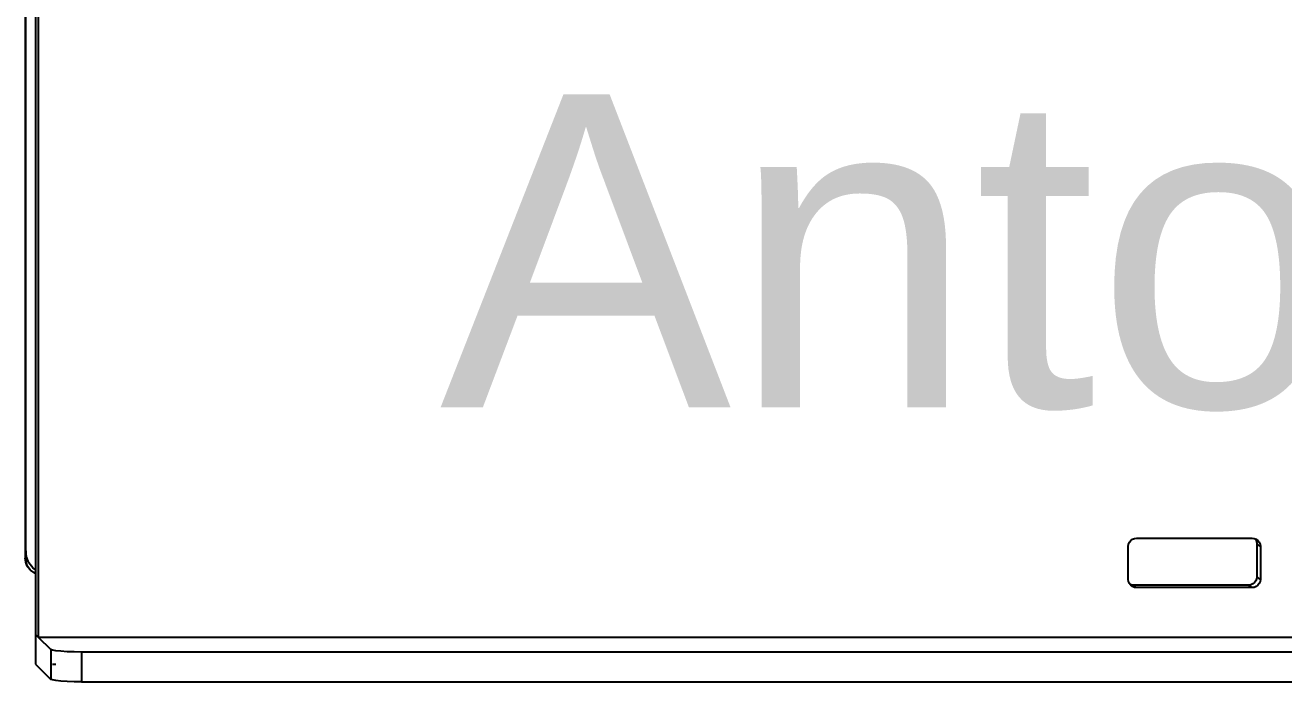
# Model space of a CAD drawing. Header units: metres. Extents: x -4.2 to 4.2, y -5.7 to 5.7.
# Drawn here: x 2.055 to 2.658, y -2.037 to -1.722 of the extents above; entities that cross this region are included whole.
import ezdxf

# ---------------------------------------------------------------- set-up
doc = ezdxf.new("R2010")
doc.units = ezdxf.units.M

msp = doc.modelspace()

# ---------------------------------------------------------------- linework, layer by layer
for p, q in [((2.05493, -1.41888), (2.05493, -1.9741)), ((2.0552, -1.97437), (2.0552, -1.41907)), ((2.05989, -1.45836), (2.05989, -1.98355)), ((2.06117, -1.45927), (2.06117, -2.01585)), ((2.58373, -1.97231), (2.58386, -1.97129)), ((2.58373, -1.98815), (2.58373, -1.97231)), ((2.58386, -1.97129), (2.58426, -1.97034)), ((2.58426, -1.97034), (2.58489, -1.96952)), ((2.58489, -1.96952), (2.58571, -1.96889)), ((2.58571, -1.96889), (2.58666, -1.96849)), ((2.58666, -1.96849), (2.58769, -1.96836)), ((2.58769, -1.96836), (2.64311, -1.96836)), ((2.64311, -1.96836), (2.64413, -1.96849)), ((2.64413, -1.96849), (2.64453, -1.96866)), ((2.64453, -1.96866), (2.64487, -1.96909)), ((2.64453, -1.96866), (2.64509, -1.96889)), ((2.64487, -1.96909), (2.64526, -1.97005)), ((2.64509, -1.96889), (2.64589, -1.9695)), ((2.64526, -1.97005), (2.6454, -1.97107)), ((2.6454, -1.97107), (2.6454, -1.9869)), ((2.64705, -1.9723), (2.6454, -1.97107)), ((2.64589, -1.9695), (2.64652, -1.97032)), ((2.64652, -1.97032), (2.64691, -1.97128)), ((2.64691, -1.97128), (2.64705, -1.9723)), ((2.64705, -1.9723), (2.64705, -1.98814)), ((2.0552, -1.97437), (2.05493, -1.9741)), ((2.05493, -1.9741), (2.05493, -1.97796)), ((2.05519, -1.97995), (2.05493, -1.97796)), ((2.0552, -1.97823), (2.05493, -1.97796)), ((2.0556, -1.97736), (2.0552, -1.97437)), ((2.0552, -1.97437), (2.0552, -1.97823)), ((2.05547, -1.98022), (2.0552, -1.97823)), ((2.05675, -1.98015), (2.0556, -1.97736)), ((2.05596, -1.98181), (2.05519, -1.97995)), ((2.05624, -1.98208), (2.05547, -1.98022)), ((2.05718, -1.98341), (2.05596, -1.98181)), ((2.05736, -1.98355), (2.05624, -1.98208)), ((2.05859, -1.98255), (2.05675, -1.98015)), ((2.05736, -1.98355), (2.05718, -1.98341)), ((2.05746, -1.98368), (2.05736, -1.98355)), ((2.05906, -1.98491), (2.05746, -1.98368)), ((2.05989, -1.98355), (2.05859, -1.98255)), ((2.05989, -1.98525), (2.05906, -1.98491)), ((2.05989, -1.98355), (2.05989, -1.98525)), ((2.05989, -1.98525), (2.05989, -2.01459)), ((2.58386, -1.98917), (2.58373, -1.98815)), ((2.58426, -1.99013), (2.58386, -1.98917)), ((2.58456, -1.99052), (2.58426, -1.99013)), ((2.58503, -1.99072), (2.58456, -1.99052)), ((2.58489, -1.99095), (2.58456, -1.99052)), ((2.58569, -1.99156), (2.58489, -1.99095)), ((2.58606, -1.99085), (2.58503, -1.99072)), ((2.64144, -1.99085), (2.58606, -1.99085)), ((2.58767, -1.99209), (2.58606, -1.99085)), ((2.64247, -1.99072), (2.64144, -1.99085)), ((2.64309, -1.99209), (2.64144, -1.99085)), ((2.64342, -1.99032), (2.64247, -1.99072)), ((2.64424, -1.98969), (2.64342, -1.99032)), ((2.64487, -1.98888), (2.64424, -1.98969)), ((2.64526, -1.98792), (2.64487, -1.98888)), ((2.64589, -1.99093), (2.64507, -1.99156)), ((2.6454, -1.9869), (2.64526, -1.98792)), ((2.64705, -1.98814), (2.6454, -1.9869)), ((2.64652, -1.99011), (2.64589, -1.99093)), ((2.64691, -1.98916), (2.64652, -1.99011)), ((2.64705, -1.98814), (2.64691, -1.98916)), ((2.58664, -1.99196), (2.58569, -1.99156)), ((2.58767, -1.99209), (2.58664, -1.99196)), ((2.64309, -1.99209), (2.58767, -1.99209)), ((2.64411, -1.99196), (2.64309, -1.99209)), ((2.64507, -1.99156), (2.64411, -1.99196)), ((2.05989, -2.01459), (2.06117, -2.01585)), ((2.05989, -2.01459), (2.05989, -2.02883)), ((2.06117, -2.01585), (3.16961, -2.01586)), ((2.06117, -2.01585), (2.06726, -2.02179)), ((2.06803, -2.0221), (2.06726, -2.02179)), ((2.06726, -2.02179), (2.06726, -2.03609)), ((2.06968, -2.02239), (2.06803, -2.0221)), ((2.07207, -2.02264), (2.06968, -2.02239)), ((2.07507, -2.02283), (2.07207, -2.02264)), ((2.07845, -2.02295), (2.07507, -2.02283)), ((2.08198, -2.02299), (2.07845, -2.02295)), ((3.16731, -2.02299), (2.08198, -2.02299)), ((2.08198, -2.02299), (2.08198, -2.03729)), ((2.05989, -2.02883), (2.06726, -2.03609)), ((2.06803, -2.02883), (2.06968, -2.02883)), ((2.06803, -2.0364), (2.06726, -2.03609)), ((2.06968, -2.03669), (2.06803, -2.0364)), ((2.07207, -2.03694), (2.06968, -2.03669)), ((2.07507, -2.03713), (2.07207, -2.03694)), ((2.07845, -2.03725), (2.07507, -2.03713)), ((2.08198, -2.03729), (2.07845, -2.03725)), ((2.08198, -2.03729), (3.16731, -2.03729))]:
    msp.add_line(p, q)

# ---------------------------------------------------------------- texts
at = {"insert": (2.609, -1.7066), "char_height": 0.15, "width": 0.9994, "attachment_point": 5}
msp.add_mtext('{\\fArial|b0|i0|c0|p34;Juan Antonio}', dxfattribs=at)

doc.saveas('drawing.dxf')
